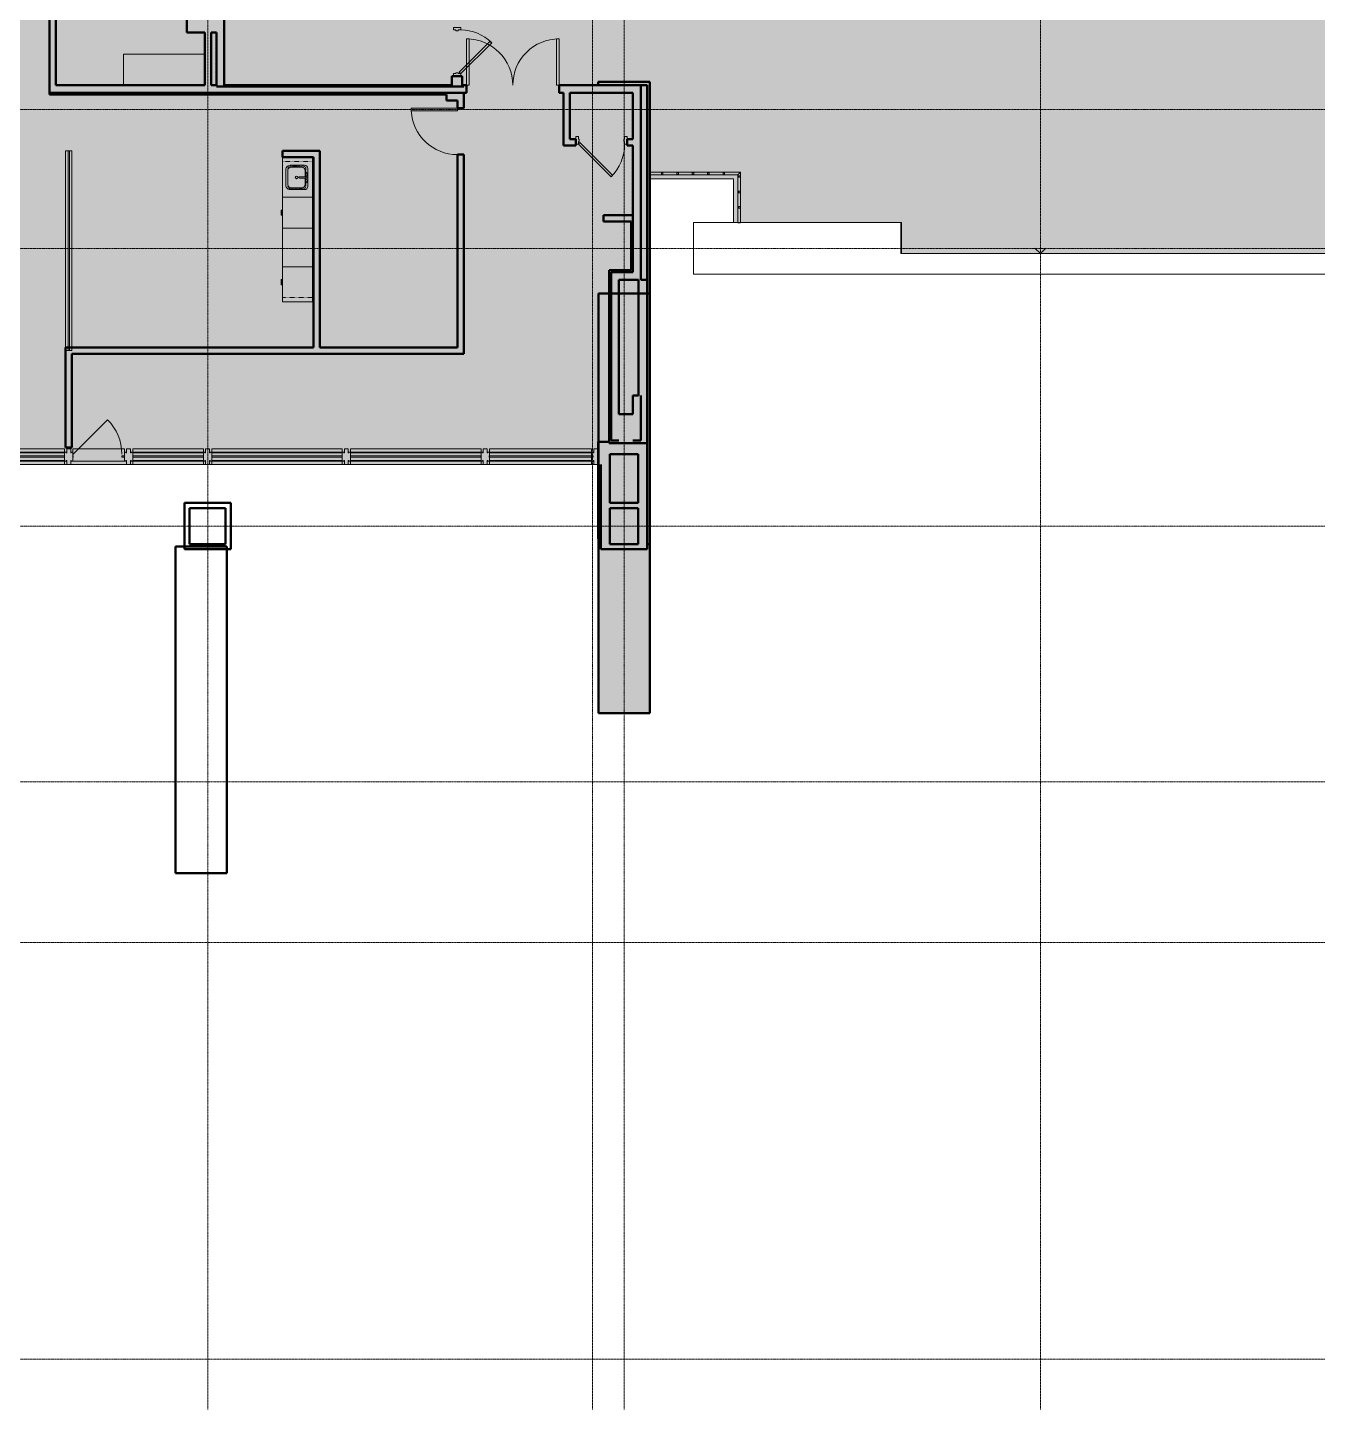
# Model space of a CAD drawing. Header units: inches. Extents: x -223 to 3310, y -687 to 1630.
# Drawn here: x 508 to 1512, y -687 to 388 of the extents above; entities that cross this region are included whole.
import ezdxf

# ---------------------------------------------------------------- set-up
doc = ezdxf.new("R2010")
doc.units = ezdxf.units.IN
doc.header["$MEASUREMENT"] = 0
for name, pattern in [('Dash', [0.25, 0.125, -0.125]), ('Dash dot dot', [0.8125, 0.25, -0.1875, 0, -0.1875, 0, -0.1875]), ('Grid Line 1_2_', [0.875, 0.5, -0.125, 0.125, -0.125])]:
    doc.linetypes.add(name, pattern=pattern)
for name, color, linetype, lineweight in [('A-DOOR', 31, 'Continuous', 13), ('A-DOOR-FRAM', 31, 'Continuous', 20), ('A-FLOR', 192, 'Continuous', 13), ('A-FLOR-HRAL', 11, 'Continuous', 9), ('A-FLOR-PATT', 8, 'Continuous', 13), ('A-GLAZ-CURT', 52, 'Continuous', 9), ('A-GLAZ-CWMG', 51, 'Continuous', 9), ('A-WALL', 113, 'Continuous', 13), ('I-WALL', 2, 'Continuous', 13), ('P-SANR-FIXT', 6, 'Continuous', 9), ('Q-CASE', 31, 'Continuous', 9), ('S-FLOR-SYMB', 171, 'Continuous', 9), ('S-GRID', 1, 'Continuous', 9)]:
    doc.layers.add(name, color=color, linetype=linetype, lineweight=lineweight)

# ---------------------------------------------------------------- blocks, each defined once
blk = doc.blocks.new('Single-Flush - 36_ x 84_-471121-Level 2')
at = {"layer": 'A-DOOR', "lineweight": 20}
for p, q in [((16, 2.5), (16, 38.5)), ((18, 38.5), (16, 38.5)), ((18, 2.5), (18, 38.5)), ((18, 2.5), (16, 2.5))]:
    blk.add_line(p, q, dxfattribs=at)
at = {"layer": 'A-DOOR', "lineweight": 9}
blk.add_arc((18, 2.5), 36.1, 93.1789, 180, dxfattribs=at)
blk = doc.blocks.new('Door-Passage-Single-Flush - 36_ x 80_-2993208-Level 2')
at = {"layer": 'A-DOOR', "lineweight": 20}
for p, q in [((-7.5, 27.1), (-8.7, 25.9)), ((-8.7, 25.9), (16.8, 0.5)), ((18, 1.7), (-7.5, 27.1)), ((16.8, 0.5), (18, 1.7))]:
    blk.add_line(p, q, dxfattribs=at)
at = {"layer": 'A-DOOR', "lineweight": 9}
blk.add_arc((18, 1.7), 36, 135, 180, dxfattribs=at)
at = {"layer": 'A-DOOR-FRAM'}
for p, q in [((-18, 1.7), (-20, 1.7)), ((-20, 1.7), (-20, -4.1)), ((-18, -0.3), (-18, 1.7)), ((18, 1.7), (18, -0.3)), ((20, 1.7), (18, 1.7)), ((20, -4.1), (20, 1.7)), ((-20, -4.1), (-18, -4.1)), ((-17.4, -0.3), (-18, -0.3)), ((-18, -4.1), (-18, -2.1)), ((-18, -2.1), (-17.4, -2.1)), ((-17.4, -2.1), (-17.4, -0.3)), ((18, -0.3), (17.4, -0.3)), ((17.4, -0.3), (17.4, -2.1)), ((17.4, -2.1), (18, -2.1)), ((18, -2.1), (18, -4.1)), ((18, -4.1), (20, -4.1))]:
    blk.add_line(p, q, dxfattribs=at)
blk = doc.blocks.new('System Panel - Glazed-1395019-Level 2')
at = {"layer": 'A-GLAZ-CURT', "lineweight": 13}
for p, q in [((50.7, 0.5), (-50.7, 0.5)), ((-50.7, 0.5), (-50.7, -0.5)), ((50.7, -0.5), (50.7, 0.5)), ((-50.7, -0.5), (50.7, -0.5))]:
    blk.add_line(p, q, dxfattribs=at)
at = {"layer": 'A-GLAZ-CURT'}
for p, q in [((-50.7, 0.5), (-50.7, 0.5)), ((50.7, 0.5), (50.7, 0.5)), ((-50.7, -0.5), (-50.7, -0.5)), ((50.7, -0.5), (50.7, -0.5))]:
    blk.add_line(p, q, dxfattribs=at)
blk = doc.blocks.new('Rectangular Mullion - WCB_Mullion_01-957299-Level 2')
at = {"layer": 'A-GLAZ-CWMG'}
for p, q in [((48, 1184.7), (48, 1184.7)), ((48, 1184.7), (51, 1184.7)), ((51, 1184.7), (48, 1184.7)), ((48, 1184.7), (48, 1083.2)), ((48, 1083.2), (48, 1184.7)), ((51, 1184.7), (50.5, 1184.7)), ((50.5, 1184.7), (50.5, 1184.7)), ((50.5, 1184.7), (57.5, 1184.7)), ((57.5, 1184.7), (50.5, 1184.7)), ((50.5, 1184.7), (50.5, 1184.7)), ((50.5, 1184.7), (51, 1184.7)), ((50.5, 1083.2), (50.5, 1184.7)), ((50.5, 1083.2), (50.5, 1184.7)), ((50.5, 1083.2), (50.5, 1184.7)), ((50.5, 1083.2), (50.5, 1184.7)), ((51, 1184.7), (51, 1184.7)), ((51, 1184.7), (51, 1184.7)), ((51, 1083.2), (51, 1184.7)), ((51, 1083.2), (51, 1184.7)), ((51, 1083.2), (51, 1184.7)), ((51, 1083.2), (51, 1184.7)), ((57.5, 1184.7), (57, 1184.7)), ((57, 1184.7), (57, 1184.7)), ((57, 1184.7), (60, 1184.7)), ((60, 1184.7), (57, 1184.7)), ((57, 1184.7), (57, 1184.7)), ((57, 1184.7), (57.5, 1184.7)), ((57, 1083.2), (57, 1184.7)), ((57, 1083.2), (57, 1184.7)), ((57, 1083.2), (57, 1184.7)), ((57, 1083.2), (57, 1184.7)), ((57.5, 1184.7), (57.5, 1184.7)), ((57.5, 1184.7), (57.5, 1184.7)), ((57.5, 1083.2), (57.5, 1184.7)), ((57.5, 1083.2), (57.5, 1184.7)), ((57.5, 1083.2), (57.5, 1184.7)), ((57.5, 1083.2), (57.5, 1184.7)), ((60, 1184.7), (60, 1184.7)), ((60, 1083.2), (60, 1184.7)), ((60, 1083.2), (60, 1184.7)), ((48, 1083.2), (51, 1083.2)), ((51, 1083.2), (48, 1083.2)), ((48, 1083.2), (48, 1083.2)), ((51, 1083.2), (50.5, 1083.2)), ((50.5, 1083.2), (50.5, 1083.2)), ((50.5, 1083.2), (57.5, 1083.2)), ((57.5, 1083.2), (50.5, 1083.2)), ((50.5, 1083.2), (50.5, 1083.2)), ((50.5, 1083.2), (51, 1083.2)), ((51, 1083.2), (51, 1083.2)), ((51, 1083.2), (51, 1083.2)), ((57.5, 1083.2), (57, 1083.2)), ((57, 1083.2), (57, 1083.2)), ((57, 1083.2), (60, 1083.2)), ((60, 1083.2), (57, 1083.2)), ((57, 1083.2), (57, 1083.2)), ((57, 1083.2), (57.5, 1083.2)), ((57.5, 1083.2), (57.5, 1083.2)), ((57.5, 1083.2), (57.5, 1083.2)), ((60, 1083.2), (60, 1083.2))]:
    blk.add_line(p, q, dxfattribs=at)
blk = doc.blocks.new('System Panel - Glazed-1395021-Level 2')
at = {"layer": 'A-GLAZ-CURT', "lineweight": 13}
for p, q in [((0.1, 0.5), (-0.1, 0.5)), ((-0.1, 0.5), (-0.1, -0.5)), ((0.1, -0.5), (0.1, 0.5)), ((-0.1, -0.5), (0.1, -0.5))]:
    blk.add_line(p, q, dxfattribs=at)
at = {"layer": 'A-GLAZ-CURT'}
for p, q in [((-0.1, 0.5), (-0.1, 0.5)), ((0.1, 0.5), (0.1, 0.5)), ((-0.1, -0.5), (-0.1, -0.5)), ((0.1, -0.5), (0.1, -0.5))]:
    blk.add_line(p, q, dxfattribs=at)
blk = doc.blocks.new('Rectangular Mullion - 2_ x 9_5_ rectangular A-1053479-Level 2')
at = {"layer": 'A-GLAZ-CWMG'}
for p, q in [((543.3, 50.5), (543.3, 60)), ((543.3, 60), (543.3, 60)), ((543.3, 60), (543.3, 50.5)), ((543.5, 60), (543.3, 60)), ((543.5, 60), (543.3, 60)), ((543.3, 50.5), (543.3, 50.5)), ((543.3, 50.5), (543.5, 50.5)), ((543.5, 50.5), (543.3, 50.5))]:
    blk.add_line(p, q, dxfattribs=at)
blk = doc.blocks.new('Rectangular Mullion - WCB_Mullion_01-1008572-Level 2')
at = {"layer": 'A-GLAZ-CWMG', "lineweight": 20}
for p, q in [((-3.2, -3.5), (-3.2, 3.5)), ((-3.2, 3.5), (-2, 3.5)), ((-2, 3.5), (-2, 3)), ((-2, 3), (-1.5, 3)), ((-1.5, 3), (-1.5, 6)), ((-1.5, 6), (1.5, 6)), ((1.5, 6), (1.5, 3)), ((1.5, 3), (2, 3)), ((2, 3), (2, 3.5)), ((2, 3.5), (3.3, 3.5)), ((3.3, 3.5), (3.3, -3.5)), ((-2, -3.5), (-3.2, -3.5)), ((-1.5, -3), (-2, -3)), ((-2, -3), (-2, -3.5)), ((-1.5, -6), (-1.5, -3)), ((1.5, -6), (-1.5, -6)), ((2, -3), (1.5, -3)), ((1.5, -3), (1.5, -6)), ((2, -3.5), (2, -3)), ((3.3, -3.5), (2, -3.5))]:
    blk.add_line(p, q, dxfattribs=at)
at = {"layer": 'A-GLAZ-CWMG'}
for p, q in [((-3.2, 3.5), (-3.2, 3.5)), ((-2, 3.5), (-2, 3.5)), ((-2, 3), (-2, 3)), ((-1.5, 6), (-1.5, 6)), ((-1.5, 3), (-1.5, 3)), ((1.5, 6), (1.5, 6)), ((1.5, 3), (1.5, 3)), ((2, 3.5), (2, 3.5)), ((2, 3), (2, 3)), ((3.3, 3.5), (3.3, 3.5)), ((-3.2, -3.5), (-3.2, -3.5)), ((-2, -3), (-2, -3)), ((-2, -3.5), (-2, -3.5)), ((-1.5, -3), (-1.5, -3)), ((-1.5, -6), (-1.5, -6)), ((1.5, -3), (1.5, -3)), ((1.5, -6), (1.5, -6)), ((2, -3), (2, -3)), ((2, -3.5), (2, -3.5)), ((3.3, -3.5), (3.3, -3.5))]:
    blk.add_line(p, q, dxfattribs=at)
blk = doc.blocks.new('System Panel - Glazed-1395022-Level 2')
at = {"layer": 'A-GLAZ-CURT', "lineweight": 13}
for p, q in [((27.5, 0.5), (-27.5, 0.5)), ((-27.5, 0.5), (-27.5, -0.5)), ((27.5, -0.5), (27.5, 0.5)), ((-27.5, -0.5), (27.5, -0.5))]:
    blk.add_line(p, q, dxfattribs=at)
at = {"layer": 'A-GLAZ-CURT'}
for p, q in [((-27.5, 0.5), (-27.5, 0.5)), ((27.5, 0.5), (27.5, 0.5)), ((-27.5, -0.5), (-27.5, -0.5)), ((27.5, -0.5), (27.5, -0.5))]:
    blk.add_line(p, q, dxfattribs=at)
blk = doc.blocks.new('Rectangular Mullion - WCB_Mullion_01-961241-Level 2')
at = {"layer": 'A-GLAZ-CWMG'}
for p, q in [((589.8, 57), (589.8, 60)), ((589.8, 60), (589.8, 60)), ((589.8, 60), (589.8, 57)), ((644.8, 60), (589.8, 60)), ((644.8, 60), (589.8, 60)), ((589.8, 50.5), (589.8, 57.5)), ((589.8, 57.5), (589.8, 57.5)), ((589.8, 57.5), (589.8, 57)), ((589.8, 57), (589.8, 57.5)), ((589.8, 57.5), (589.8, 57.5)), ((589.8, 57.5), (589.8, 50.5)), ((644.8, 57.5), (589.8, 57.5)), ((644.8, 57.5), (589.8, 57.5)), ((644.8, 57.5), (589.8, 57.5)), ((644.8, 57.5), (589.8, 57.5)), ((589.8, 57), (589.8, 57)), ((589.8, 57), (589.8, 57)), ((644.8, 57), (589.8, 57)), ((644.8, 57), (589.8, 57)), ((644.8, 57), (589.8, 57)), ((644.8, 57), (589.8, 57)), ((644.8, 57), (644.8, 60)), ((644.8, 60), (644.8, 60)), ((644.8, 60), (644.8, 57)), ((644.8, 50.5), (644.8, 57.5)), ((644.8, 57.5), (644.8, 57.5)), ((644.8, 57.5), (644.8, 57)), ((644.8, 57), (644.8, 57.5)), ((644.8, 57.5), (644.8, 57.5)), ((644.8, 57.5), (644.8, 50.5)), ((644.8, 57), (644.8, 57)), ((644.8, 57), (644.8, 57)), ((589.8, 48), (589.8, 51)), ((589.8, 51), (589.8, 51)), ((589.8, 51), (589.8, 50.5)), ((589.8, 50.5), (589.8, 51)), ((589.8, 51), (589.8, 51)), ((589.8, 51), (589.8, 48)), ((644.8, 51), (589.8, 51)), ((644.8, 51), (589.8, 51)), ((644.8, 51), (589.8, 51)), ((644.8, 51), (589.8, 51)), ((589.8, 50.5), (589.8, 50.5)), ((589.8, 50.5), (589.8, 50.5)), ((644.8, 50.5), (589.8, 50.5)), ((644.8, 50.5), (589.8, 50.5)), ((644.8, 50.5), (589.8, 50.5)), ((644.8, 50.5), (589.8, 50.5)), ((589.8, 48), (589.8, 48)), ((589.8, 48), (644.8, 48)), ((644.8, 48), (589.8, 48)), ((644.8, 48), (644.8, 51)), ((644.8, 51), (644.8, 51)), ((644.8, 51), (644.8, 50.5)), ((644.8, 50.5), (644.8, 51)), ((644.8, 51), (644.8, 51)), ((644.8, 51), (644.8, 48)), ((644.8, 50.5), (644.8, 50.5)), ((644.8, 50.5), (644.8, 50.5)), ((644.8, 48), (644.8, 48))]:
    blk.add_line(p, q, dxfattribs=at)
blk = doc.blocks.new('System Panel - Glazed-1395020-Level 2')
at = {"layer": 'A-GLAZ-CURT', "lineweight": 13}
for p, q in [((50.7, 0.5), (-50.7, 0.5)), ((-50.7, 0.5), (-50.7, -0.5)), ((50.7, -0.5), (50.7, 0.5)), ((-50.7, -0.5), (50.7, -0.5))]:
    blk.add_line(p, q, dxfattribs=at)
at = {"layer": 'A-GLAZ-CURT'}
for p, q in [((-50.7, 0.5), (-50.7, 0.5)), ((50.7, 0.5), (50.7, 0.5)), ((-50.7, -0.5), (-50.7, -0.5)), ((50.7, -0.5), (50.7, -0.5))]:
    blk.add_line(p, q, dxfattribs=at)
blk = doc.blocks.new('System Panel - Glazed-1395023-Level 2')
at = {"layer": 'A-GLAZ-CURT', "lineweight": 13}
for p, q in [((40.4, 0.5), (-40.4, 0.5)), ((-40.4, 0.5), (-40.4, -0.5)), ((40.4, -0.5), (40.4, 0.5)), ((-40.4, -0.5), (40.4, -0.5))]:
    blk.add_line(p, q, dxfattribs=at)
at = {"layer": 'A-GLAZ-CURT'}
for p, q in [((-40.4, 0.5), (-40.4, 0.5)), ((40.4, 0.5), (40.4, 0.5)), ((-40.4, -0.5), (-40.4, -0.5)), ((40.4, -0.5), (40.4, -0.5))]:
    blk.add_line(p, q, dxfattribs=at)
blk = doc.blocks.new('Rectangular Mullion - WCB_Mullion_01-964678-Level 2')
at = {"layer": 'A-GLAZ-CWMG'}
for p, q in [((867.3, 57), (867.3, 60)), ((867.3, 60), (867.3, 60)), ((867.3, 60), (867.3, 57)), ((946.8, 60), (867.3, 60)), ((946.8, 60), (867.3, 60)), ((867.3, 50.5), (867.3, 57.5)), ((867.3, 57.5), (867.3, 57.5)), ((867.3, 57.5), (867.3, 57)), ((867.3, 57), (867.3, 57.5)), ((867.3, 57.5), (867.3, 57.5)), ((867.3, 57.5), (867.3, 50.5)), ((946.8, 57.5), (867.3, 57.5)), ((946.8, 57.5), (867.3, 57.5)), ((946.8, 57.5), (867.3, 57.5)), ((946.8, 57.5), (867.3, 57.5)), ((867.3, 57), (867.3, 57)), ((867.3, 57), (867.3, 57)), ((946.8, 57), (867.3, 57)), ((946.8, 57), (867.3, 57)), ((946.8, 57), (867.3, 57)), ((946.8, 57), (867.3, 57)), ((946.8, 57), (946.8, 60)), ((946.8, 60), (946.8, 60)), ((946.8, 60), (946.8, 57)), ((946.8, 50.5), (946.8, 57.5)), ((946.8, 57.5), (946.8, 57.5)), ((946.8, 57.5), (946.8, 57)), ((946.8, 57), (946.8, 57.5)), ((946.8, 57.5), (946.8, 57.5)), ((946.8, 57.5), (946.8, 50.5)), ((946.8, 57), (946.8, 57)), ((946.8, 57), (946.8, 57)), ((867.3, 48), (867.3, 51)), ((867.3, 51), (867.3, 51)), ((867.3, 51), (867.3, 50.5)), ((867.3, 50.5), (867.3, 51)), ((867.3, 51), (867.3, 51)), ((867.3, 51), (867.3, 48)), ((946.8, 51), (867.3, 51)), ((946.8, 51), (867.3, 51)), ((946.8, 51), (867.3, 51)), ((946.8, 51), (867.3, 51)), ((867.3, 50.5), (867.3, 50.5)), ((867.3, 50.5), (867.3, 50.5)), ((946.8, 50.5), (867.3, 50.5)), ((946.8, 50.5), (867.3, 50.5)), ((946.8, 50.5), (867.3, 50.5)), ((946.8, 50.5), (867.3, 50.5)), ((867.3, 48), (867.3, 48)), ((867.3, 48), (946.8, 48)), ((946.8, 48), (867.3, 48)), ((946.8, 48), (946.8, 51)), ((946.8, 51), (946.8, 51)), ((946.8, 51), (946.8, 50.5)), ((946.8, 50.5), (946.8, 51)), ((946.8, 51), (946.8, 51)), ((946.8, 51), (946.8, 48)), ((946.8, 50.5), (946.8, 50.5)), ((946.8, 50.5), (946.8, 50.5)), ((946.8, 48), (946.8, 48))]:
    blk.add_line(p, q, dxfattribs=at)
blk = doc.blocks.new('Rectangular Mullion - WCB_Mullion_03-1009895-Level 2')
at = {"layer": 'A-GLAZ-CWMG', "lineweight": 20}
for p, q in [((-4.7, 0.5), (-4.7, 3.5)), ((-4.7, 3.5), (-3.5, 3.5)), ((-3.5, 0.5), (-4.7, 0.5)), ((-3.5, 3.5), (-3.5, 3)), ((-3.5, 3), (-3, 3)), ((-3.5, -0.5), (-3.5, 0.5)), ((-3, 6), (0, 6)), ((-3, 3), (-3, 6)), ((0, 6), (0, -6)), ((-4.7, -3.5), (-4.7, -0.5)), ((-4.7, -0.5), (-3.5, -0.5)), ((-3.5, -3.5), (-4.7, -3.5)), ((-3, -3), (-3.5, -3)), ((-3.5, -3), (-3.5, -3.5)), ((-3, -6), (-3, -3)), ((0, -6), (-3, -6))]:
    blk.add_line(p, q, dxfattribs=at)
at = {"layer": 'A-GLAZ-CWMG'}
for p, q in [((-4.7, 3.5), (-4.7, 3.5)), ((-4.7, 0.5), (-4.7, 0.5)), ((-3.5, 3.5), (-3.5, 3.5)), ((-3.5, 3), (-3.5, 3)), ((-3.5, 0.5), (-3.5, 0.5)), ((-3, 6), (-3, 6)), ((-3, 3), (-3, 3)), ((0, 6), (0, 6)), ((-4.7, -0.5), (-4.7, -0.5)), ((-4.7, -3.5), (-4.7, -3.5)), ((-3.5, -0.5), (-3.5, -0.5)), ((-3.5, -3), (-3.5, -3)), ((-3.5, -3.5), (-3.5, -3.5)), ((-3, -3), (-3, -3)), ((-3, -6), (-3, -6)), ((0, -6), (0, -6))]:
    blk.add_line(p, q, dxfattribs=at)
blk = doc.blocks.new('Door-Curtain-Wall-Single-Glass - Door-Curtain-Wall-Single-Glass-1053484-Level 2')
at = {"layer": 'A-DOOR', "lineweight": 9}
blk.add_line((18.9, -2), (-7.8, -28.7), dxfattribs=at)
blk.add_arc((18.9, -2), 37.8, 180, 225, dxfattribs=at)
blk = doc.blocks.new('System Panel - Glazed-1395024-Level 2')
at = {"layer": 'A-GLAZ-CURT', "lineweight": 13}
for p, q in [((1, 0.5), (-1, 0.5)), ((-1, 0.5), (-1, -0.5)), ((1, -0.5), (1, 0.5)), ((-1, -0.5), (1, -0.5))]:
    blk.add_line(p, q, dxfattribs=at)
at = {"layer": 'A-GLAZ-CURT'}
for p, q in [((-1, 0.5), (-1, 0.5)), ((1, 0.5), (1, 0.5)), ((-1, -0.5), (-1, -0.5)), ((1, -0.5), (1, -0.5))]:
    blk.add_line(p, q, dxfattribs=at)
blk = doc.blocks.new('Rectangular Mullion - 2_ x 9_5_ rectangular A-1010023-Level 2')
at = {"layer": 'A-GLAZ-CWMG'}
for p, q in [((583.3, 60), (581.2, 60)), ((583.3, 60), (581.2, 60)), ((583.3, 50.5), (583.3, 60)), ((583.3, 60), (583.3, 60)), ((583.3, 60), (583.3, 50.5)), ((581.2, 50.5), (583.3, 50.5)), ((583.3, 50.5), (581.2, 50.5)), ((583.3, 50.5), (583.3, 50.5))]:
    blk.add_line(p, q, dxfattribs=at)
blk = doc.blocks.new('Rectangular Mullion - 2_ x 9_5_ rectangular A-1053482-Level 2')
at = {"layer": 'A-GLAZ-CWMG'}
for p, q in [((581.2, 60), (543.5, 60)), ((581.2, 60), (543.5, 60)), ((543.5, 50.5), (581.2, 50.5)), ((581.2, 50.5), (543.5, 50.5))]:
    blk.add_line(p, q, dxfattribs=at)
blk = doc.blocks.new('Door-Passage-Single-Flush - 34_ x 84_-2993251-Level 2')
at = {"layer": 'A-DOOR', "lineweight": 20}
for p, q in [((-7, 27.3), (-8.3, 26.1)), ((-8.3, 26.1), (15.8, 2)), ((17, 3.2), (-7, 27.3)), ((15.8, 2), (17, 3.2))]:
    blk.add_line(p, q, dxfattribs=at)
at = {"layer": 'A-DOOR', "lineweight": 9}
blk.add_arc((17, 3.2), 34, 135, 180, dxfattribs=at)
at = {"layer": 'A-DOOR-FRAM'}
for p, q in [((-17, 3.2), (-19, 3.2)), ((-19, 3.2), (-19, -2.5)), ((-17, 1.3), (-17, 3.2)), ((-16.4, 1.3), (-17, 1.3)), ((-16.4, -0.6), (-16.4, 1.3)), ((17, 1.3), (16.4, 1.3)), ((16.4, 1.3), (16.4, -0.6)), ((17, 3.2), (17, 1.3)), ((19, 3.2), (17, 3.2)), ((19, -2.5), (19, 3.2)), ((-19, -2.5), (-17, -2.5)), ((-17, -2.5), (-17, -0.6)), ((-17, -0.6), (-16.4, -0.6)), ((16.4, -0.6), (17, -0.6)), ((17, -0.6), (17, -2.5)), ((17, -2.5), (19, -2.5))]:
    blk.add_line(p, q, dxfattribs=at)
blk = doc.blocks.new('Door-Double-Flush_Panel - 72_ x 84_-1053384-Level 2')
at = {"layer": 'A-DOOR', "lineweight": 20}
for p, q in [((-34, -3), (-36, -3)), ((-36, -3), (-36, -39)), ((-34, -39), (-34, -3)), ((34, -3), (36, -3)), ((34, -39), (34, -3)), ((36, -3), (36, -39)), ((-36, -39), (-34, -39)), ((36, -39), (34, -39))]:
    blk.add_line(p, q, dxfattribs=at)
at = {"layer": 'A-DOOR', "lineweight": 9}
for centre, start, end in [((-36, -3), 270, 0), ((36, -3), 180, 270)]:
    blk.add_arc(centre, 36, start, end, dxfattribs=at)
blk = doc.blocks.new('System Panel - Glazed-3034939-Level 2')
at = {"layer": 'A-GLAZ-CURT', "lineweight": 13}
for p, q in [((77.7, 0.5), (-77.7, 0.5)), ((-77.7, 0.5), (-77.7, -0.5)), ((77.7, -0.5), (77.7, 0.5)), ((-77.7, -0.5), (77.7, -0.5))]:
    blk.add_line(p, q, dxfattribs=at)
at = {"layer": 'A-GLAZ-CURT'}
for p, q in [((-77.7, 0.5), (-77.7, 0.5)), ((77.7, 0.5), (77.7, 0.5)), ((-77.7, -0.5), (-77.7, -0.5)), ((77.7, -0.5), (77.7, -0.5))]:
    blk.add_line(p, q, dxfattribs=at)
blk = doc.blocks.new('Rectangular Mullion - 2_ x 5_ rectangular-3034941-Level 2')
at = {"layer": 'A-GLAZ-CWMG'}
for p, q in [((542.5, 291.9), (537.5, 291.9)), ((537.5, 291.9), (537.5, 291.9)), ((537.5, 291.9), (542.5, 291.9)), ((537.5, 291.9), (537.5, 136.5)), ((537.5, 291.9), (537.5, 136.5)), ((542.5, 291.9), (542.5, 291.9)), ((542.5, 136.5), (542.5, 291.9)), ((542.5, 291.9), (542.5, 136.5)), ((542.5, 136.5), (537.5, 136.5)), ((537.5, 136.5), (537.5, 136.5)), ((537.5, 136.5), (542.5, 136.5)), ((542.5, 136.5), (542.5, 136.5))]:
    blk.add_line(p, q, dxfattribs=at)
blk = doc.blocks.new('Counter Top w Sink Hole - 24_ Depth-2995919-Level 2')
at = {"layer": 'Q-CASE'}
for p, q in [((65.3, 0), (-47.3, 0)), ((-47.3, 0), (-47.3, -24)), ((65.3, -24), (65.3, 0)), ((-47.3, -0.7), (65.3, -0.7)), ((-47.3, -24), (65.3, -24))]:
    blk.add_line(p, q, dxfattribs=at)
at = {"layer": 'Q-CASE', "linetype": 'Dash dot dot'}
for p, q in [((-40.4, -17.9), (-40.4, -7.9)), ((-38.4, -5.9), (-24.8, -5.9)), ((-22.8, -7.9), (-22.8, -17.9)), ((-24.8, -19.9), (-38.4, -19.9))]:
    blk.add_line(p, q, dxfattribs=at)
for centre, start, end in [((-38.4, -7.9), 90, 180), ((-24.8, -7.9), 0, 90), ((-38.4, -17.9), 180, 270), ((-24.8, -17.9), 270, 0)]:
    blk.add_arc(centre, 2, start, end, dxfattribs=at)
blk = doc.blocks.new('Counter Top-Island - 24_ Depth-1170215-Level 2')
at = {"layer": 'Q-CASE'}
for p, q in [((16.2, 1), (-47.3, 1)), ((-47.3, 1), (-47.3, -23)), ((16.2, -23), (16.2, 1)), ((-47.3, -23), (16.2, -23))]:
    blk.add_line(p, q, dxfattribs=at)
blk = doc.blocks.new('Railing - 1 1_4_-757534-Level 2')
at = {"layer": 'A-FLOR-HRAL'}
for p, q in [((0.625, 0.625), (-0.625, 0.625)), ((-0.625, 0.625), (-0.625, -0.625)), ((-0.625, -0.625), (-0.625, 0.625)), ((-0.625, 0.625), (0.625, 0.625)), ((-0.625, 0.625), (-0.625, 0.625)), ((0.625, -0.625), (0.625, 0.625)), ((0.625, 0.625), (0.625, -0.625)), ((0.625, 0.625), (0.625, 0.625)), ((-0.625, -0.625), (0.625, -0.625)), ((0.625, -0.625), (-0.625, -0.625)), ((-0.625, -0.625), (-0.625, -0.625)), ((0.625, -0.625), (0.625, -0.625))]:
    blk.add_line(p, q, dxfattribs=at)
blk = doc.blocks.new('Railing - Railing-2993276-Level 2')
at = {"layer": 'A-FLOR-HRAL'}
for p, q in [((992, 275.2), (992, 275.2)), ((992, 275.2), (992, 273.2)), ((992, 273.2), (992, 275.2)), ((1062.7, 275.2), (992, 275.2)), ((992, 275.2), (1062.7, 275.2)), ((992, 273.2), (992, 273.2)), ((992, 273.2), (1060.7, 273.2)), ((992, 273.2), (1060.7, 273.2)), ((1062.7, 275.2), (1060.7, 273.2)), ((1060.7, 273.2), (1062.7, 275.2)), ((1060.7, 273.2), (1060.7, 235.9)), ((1060.7, 273.2), (1060.7, 273.2)), ((1060.7, 273.2), (1060.7, 235.9)), ((1062.7, 235.9), (1062.7, 275.2)), ((1062.7, 275.2), (1062.7, 235.9)), ((1062.7, 275.2), (1062.7, 275.2)), ((1062.7, 235.9), (1060.7, 235.9)), ((1060.7, 235.9), (1060.7, 235.9)), ((1060.7, 235.9), (1062.7, 235.9)), ((1062.7, 235.9), (1062.7, 235.9))]:
    blk.add_line(p, q, dxfattribs=at)
for p, rotation in [((1001.7, 274.2), 269.9999999999998), ((1013.7, 274.2), 269.9999999999998), ((1025.7, 274.2), 269.9999999999998), ((1037.7, 274.2), 269.9999999999998), ((1049.7, 274.2), 269.9999999999998), ((1061.7, 271.9), 180), ((1061.7, 259.9), 180), ((1061.7, 247.9), 180)]:
    blk.add_blockref('Railing - 1 1_4_-757534-Level 2', p, dxfattribs=dict(rotation=rotation))
blk = doc.blocks.new('Sink Vanity-Square1 - 17__X19__-2304529-Level 2')
at = {"layer": 'P-SANR-FIXT'}
for p, q in [((-8.9, -4.1), (-8.9, 6.4)), ((-7.4, -2.2), (-7.4, 6.4)), ((-5.6, 10.4), (6.8, 10.4)), ((-4.9, 8.9), (6.1, 8.9)), ((8.6, 6.4), (8.6, -2.2)), ((10.1, 6.4), (10.1, -4.1)), ((7.6, -6.6), (-6.4, -6.6)), ((0.1, -4.7), (-4.9, -4.7)), ((-2.9, -5.1), (0.1, -5.1)), ((3.6, -6.6), (-2.9, -6.6)), ((0.1, -5.8), (0.1, -0.2)), ((1.1, -5.8), (1.1, -0.2)), ((6.1, -4.7), (1.1, -4.7)), ((1.1, -5.1), (3.6, -5.1))]:
    blk.add_line(p, q, dxfattribs=at)
for centre, radius, start, end in [((-5.4, 6.9), 3.51, 92.4502, 188.1497), ((-4.9, 6.4), 2.5, 90, 180), ((0.6, 2), 1, 360, 180), ((0.6, 2), 1, 180, 0), ((0.6, -0.2), 0.5, 360, 180), ((6.1, 6.4), 2.5, 360, 90), ((6.6, 6.9), 3.51, 351.8503, 87.5498), ((-6.4, -4.1), 2.5, 180, 270), ((-4.9, -2.2), 2.5, 180, 270), ((-2.9, -5.8), 0.75, 90, 270), ((-1.9, -5.8), 0.75, 360, 180), ((-1.9, -5.8), 0.75, 180, 0), ((0.6, -5.8), 0.5, 180, 0), ((2.6, -5.8), 0.75, 0, 180), ((2.6, -5.8), 0.75, 180, 0), ((3.6, -5.8), 0.75, 270, 90), ((6.1, -2.2), 2.5, 270, 360), ((7.6, -4.1), 2.5, 270, 0)]:
    blk.add_arc(centre, radius, start, end, dxfattribs=at)
blk = doc.blocks.new('Base Cabinet-3 Drawers - 24__D24-1729492-Level 2')
at = {"layer": 'Q-CASE', "linetype": 'Dash'}
for p, q in [((12.7, 0), (-11.3, 0)), ((-11.3, 0), (-11.3, -24)), ((12.7, -24), (12.7, 0)), ((-11.3, -24), (12.7, -24))]:
    blk.add_line(p, q, dxfattribs=at)
at = {"layer": 'Q-CASE'}
for p, q in [((2.7, -24.5), (-1.3, -24.5)), ((-1.3, -24.5), (-1.3, -24.5)), ((-1.3, -24.5), (2.7, -24.5)), ((2.7, -24.5), (-1.3, -24.5)), ((-1.3, -24.5), (-1.3, -24.5)), ((-1.3, -24.5), (2.7, -24.5)), ((2.7, -24.5), (-1.3, -24.5)), ((-1.3, -24.5), (-1.3, -24.5)), ((-1.3, -24.5), (2.7, -24.5)), ((-1.3, -24.5), (-1.3, -25)), ((-1.3, -24.5), (-1.3, -25)), ((-1.3, -24.5), (-1.3, -25)), ((-1.3, -24.5), (-1.3, -25)), ((-1.3, -24.5), (-1.3, -25)), ((-1.3, -24.5), (-1.3, -25)), ((2.7, -25), (-1.3, -25)), ((-1.3, -25), (-1.3, -25)), ((-1.3, -25), (2.7, -25)), ((2.7, -25), (-1.3, -25)), ((-1.3, -25), (-1.3, -25)), ((-1.3, -25), (2.7, -25)), ((2.7, -25), (-1.3, -25)), ((-1.3, -25), (-1.3, -25)), ((-1.3, -25), (2.7, -25)), ((2.7, -24.5), (2.7, -24.5)), ((2.7, -24.5), (2.7, -24.5)), ((2.7, -24.5), (2.7, -24.5)), ((2.7, -25), (2.7, -24.5)), ((2.7, -24.5), (2.7, -25)), ((2.7, -25), (2.7, -24.5)), ((2.7, -24.5), (2.7, -25)), ((2.7, -25), (2.7, -24.5)), ((2.7, -24.5), (2.7, -25)), ((2.7, -25), (2.7, -25)), ((2.7, -25), (2.7, -25)), ((2.7, -25), (2.7, -25))]:
    blk.add_line(p, q, dxfattribs=at)
blk = doc.blocks.new('Base Cabinet-Double Door _ 2 Drawer - 30__D24-1806214-Level 2')
at = {"layer": 'Q-CASE', "linetype": 'Dash'}
for p, q in [((15.7, 0), (-14.3, 0)), ((-14.3, 0), (-14.3, -24)), ((15.7, -24), (15.7, 0)), ((-14.3, -24), (15.7, -24))]:
    blk.add_line(p, q, dxfattribs=at)
blk = doc.blocks.new('Base Cabinet-Double Door _ 2 Drawer - 28__D24-2986110-Level 2')
at = {"layer": 'Q-CASE', "linetype": 'Dash'}
for p, q in [((14.7, 0), (-13.3, 0)), ((-13.3, 0), (-13.3, -24)), ((14.7, -24), (14.7, 0)), ((-13.3, -24), (14.7, -24))]:
    blk.add_line(p, q, dxfattribs=at)
blk = doc.blocks.new('Base Cabinet-Filler - Base Cabinet-Filler D24_-2995279-Level 2')
at = {"layer": 'Q-CASE', "linetype": 'Dash'}
for p, q in [((-0.9, 24), (2.4, 24)), ((-0.9, 0), (-0.9, 24)), ((2.4, 24), (2.4, 0)), ((2.4, 0), (-0.9, 0))]:
    blk.add_line(p, q, dxfattribs=at)
blk = doc.blocks.new('Span Direction - One Way Slab-3177966-Level 2')
at = {"layer": 'S-FLOR-SYMB'}
for q in [(-0.044, -4.757), (0.044, -4.757)]:
    blk.add_line((0, -4.801), q, dxfattribs=at)

msp = doc.modelspace()

# ---------------------------------------------------------------- hatches: boundary and pattern name
at = {"layer": 'A-FLOR-PATT', "lineweight": 9}
h = msp.add_hatch(dxfattribs=at)
h.set_pattern_fill('FP_1', color=256, style=0, pattern_type=2)
h.set_pattern_definition([(0, (0, 0), (30.72, 7.68), [1.267, -21.773, 1.267, -21.773, -122.88]), (0, (0, 0), (30.72, 7.68), [-46.08, 1.267, -44.813, 1.267, -21.773, -53.76]), (0, (0, 0), (30.72, 7.68), [-115.2, 1.267, -14.093, 1.267, -37.133]), (120, (11.52, 3.84), (-22.011075, 22.7643), [1.267, -21.773, 1.267, -21.773, -122.88]), (120, (11.52, 3.84), (-22.011075, 22.7643), [-46.08, 1.267, -44.813, 1.267, -21.773, -53.76]), (120, (11.52, 3.84), (-22.011075, 22.7643), [-115.2, 1.267, -14.093, 1.267, -37.133]), (240, (15.36, 19.2), (-8.708925, -30.4443), [1.267, -21.773, 1.267, -21.773, -122.88]), (240, (15.36, 19.2), (-8.708925, -30.4443), [-46.08, 1.267, -44.813, 1.267, -21.773, -53.76]), (240, (15.36, 19.2), (-8.708925, -30.4443), [-115.2, 1.267, -14.093, 1.267, -37.133])])
h.paths.add_polyline_path([(992.1, 270), (992.1, -145.5), (952.1, -145.5), (952.1, 48), (48, 48), (48, 1248), (1028.3, 1248), (1028.3, 1507.1), (1563.8, 1507.1), (1563.8, 1248), (2544, 1248), (2544, 426), (2544, 425.5), (2367.9, 425.5), (2367.9, 325.2), (2367.9, 196), (2231.4, 196), (2231.4, -161.2), (1981, -161.2), (1981, 236), (1836, 236), (1836, 212), (1187.5, 212), (1187.5, 236), (1057.1, 236), (1057.1, 270)], flags=0)
h.paths.add_polyline_path([(941, 613), (846, 613), (846, 500), (941, 500)], flags=0)
h.paths.add_polyline_path([(1632.1, 1224), (1632.1, 1046), (1692.1, 1046), (1692.1, 1224)], flags=0)
h.paths.add_polyline_path([(786.1, 748), (713, 748), (713, 838.9), (665, 838.9), (665, 426.5), (834.1, 426.5), (834.1, 838.9), (786.1, 838.9)], flags=0)

# ---------------------------------------------------------------- linework, layer by layer
at = {"layer": 'A-FLOR'}
for p, q in [((992.1, 270), (992.1, 180.9)), ((1057.1, 270), (992.1, 270)), ((1057.1, 236), (1057.1, 270)), ((1187.5, 212), (1187.5, 236)), ((1188, 212), (1187.5, 212)), ((952.1, 48), (48, 48))]:
    msp.add_line(p, q, dxfattribs=at)
at = {"layer": 'A-WALL', "lineweight": 50}
for p, q in [((661, 343), (661, 403)), ((655, 383.9), (655, 343)), ((655, 341.9), (661, 341.9)), ((847.5, 337), (833.8, 337)), ((833.8, 337), (833.8, 336.9)), ((833.8, 335.7), (833.8, 331)), ((849.5, 343), (847.5, 343)), ((847.5, 331), (847.5, 337)), ((847.5, 337), (849.5, 337)), ((849.5, 337), (849.5, 343)), ((985, 343), (921.5, 343)), ((921.5, 343), (921.5, 337)), ((921.5, 337), (925, 337)), ((929.9, 337), (979, 337)), ((979, 337), (979, 301)), ((985, 191.5), (985, 343)), ((833.8, 331), (842.5, 331)), ((979, 296.1), (979, 241.9)), ((962, 197.5), (962, 197.5)), ((962, 197.5), (962, 66.5)), ((968, 191.5), (983.4, 191.5)), ((968, 87), (968, 191.5)), ((983.4, 101.5), (979, 101.5)), ((979, 101.5), (979, 87)), ((952, 65.5), (952, 48)), ((960.9, 65.5), (952, 65.5)), ((960.9, 64.5), (960.9, 65.5)), ((962, 66.5), (962, 66.5)), ((960.9, 48), (960.9, 56))]:
    msp.add_line(p, q, dxfattribs=at)
at = {"layer": 'A-WALL'}
for p, q in [((1188, 212), (1836, 212)), ((1188, 196), (1836, 196))]:
    msp.add_line(p, q, dxfattribs=at)
at = {"layer": 'I-WALL', "lineweight": 50}
for p, q in [((632, 437), (632, 383.9)), ((525.1, 395.5), (525.1, 337)), ((530, 343), (530, 395.5)), ((632, 383.9), (646, 383.9)), ((646, 383.9), (646, 343)), ((650.9, 383.9), (655, 383.9)), ((650.9, 343), (650.9, 383.9)), ((846, 349.9), (838, 349.9)), ((838, 349.9), (838, 343)), ((846, 343), (846, 349.9)), ((992, 345.5), (952, 345.5)), ((952, 345.5), (952, 343)), ((992, -14), (992, 345.5)), ((525.1, 337), (847.5, 337)), ((833.8, 336.9), (525.1, 336.9)), ((525.1, 336.9), (525.1, 335.7)), ((525.1, 335.7), (833.8, 335.7)), ((646, 343), (530, 343)), ((655, 343), (650.9, 343)), ((838, 343), (661, 343)), ((661, 341.9), (847.5, 341.9)), ((847.5, 343), (846, 343)), ((925, 337), (925, 296.1)), ((929.9, 301), (929.9, 337)), ((952, 343), (990, 343)), ((990, 343), (990, -14)), ((842.5, 331), (842.5, 325)), ((842.5, 325), (847.5, 325)), ((847.5, 325), (847.5, 331)), ((934.5, 301), (929.9, 301)), ((934.5, 296.1), (934.5, 301)), ((979, 301), (974.5, 301)), ((974.5, 301), (974.5, 296.1)), ((735.4, 291.9), (706.4, 291.9)), ((706.4, 291.9), (706.4, 286.9)), ((735.4, 139), (735.4, 291.9)), ((925, 296.1), (934.5, 296.1)), ((974.5, 296.1), (979, 296.1)), ((706.4, 286.9), (730.4, 286.9)), ((730.4, 286.9), (730.4, 139)), ((847.5, 289), (842.5, 289)), ((842.5, 289), (842.5, 139)), ((847.5, 134), (847.5, 289)), ((979, 241.9), (956, 241.9)), ((956, 241.9), (956, 237)), ((956, 237), (977.5, 237)), ((977.5, 237), (977.5, 199)), ((979, 197.5), (979, 241.9)), ((977.5, 199), (960.5, 199)), ((960.5, 199), (960.5, 64.5)), ((962, 197.5), (979, 197.5)), ((962, 66.5), (962, 197.5)), ((983.4, 191.5), (983.4, 101.5)), ((990, 191.5), (985, 191.5)), ((990, 101.5), (990, 191.5)), ((952.1, 180.9), (952.1, -145.5)), ((992.1, 180.9), (952.1, 180.9)), ((992.1, -145.5), (992.1, 180.9)), ((730.4, 139), (537.5, 139)), ((537.5, 139), (537.5, 61)), ((542.5, 134), (847.5, 134)), ((542.5, 61), (542.5, 134)), ((842.5, 139), (735.4, 139)), ((985, 101.5), (985, 66.5)), ((990, 64.5), (990, 101.5)), ((979, 87), (968, 87)), ((960.5, 64.5), (990, 64.5)), ((990, 64.5), (960.9, 64.5)), ((968, 66.5), (962, 66.5)), ((985, 66.5), (979, 66.5)), ((990, -18), (990, 64.5)), ((537.5, 61), (542.5, 61)), ((960.9, 56), (983.1, 56)), ((983.1, 56), (983.1, 18)), ((952, 48), (952, -10)), ((954, 48), (954, -18)), ((954, -10), (954, 48)), ((960.9, 18), (960.9, 48)), ((666, 18), (630, 18)), ((630, 18), (630, -18)), ((634, 14), (662, 14)), ((634, -14), (634, 14)), ((662, 14), (662, -14)), ((666, -18), (666, 18)), ((983.1, 18), (960.9, 18)), ((960.9, 14), (983.1, 14)), ((960.9, -14), (960.9, 14)), ((983.1, 14), (983.1, -14)), ((952, -10), (954, -10)), ((663, -16), (623, -16)), ((623, -16), (623, -270)), ((630, -18), (666, -18)), ((662, -14), (634, -14)), ((663, -270), (663, -16)), ((954, -18), (990, -18)), ((983.1, -14), (960.9, -14)), ((990, -14), (992, -14)), ((952.1, -145.5), (992.1, -145.5)), ((623, -270), (663, -270))]:
    msp.add_line(p, q, dxfattribs=at)
at = {"layer": 'I-WALL'}
for p, q in [((1026, 236), (1188, 236)), ((1026, 196), (1026, 236)), ((1188, 236), (1188, 212)), ((1026, 196), (1188, 196))]:
    msp.add_line(p, q, dxfattribs=at)
at = {"layer": 'S-GRID', "linetype": 'Grid Line 1_2_'}
for p, q in [((648.1, -687.1), (648.1, 1581.7)), ((947.6, -687.1), (947.6, 1581.7)), ((972.1, -687.1), (972.1, 1581.7)), ((1296.1, -687.1), (1296.1, 1581.7)), ((-200, 324), (3261.6, 324)), ((-200, 216), (3261.6, 216)), ((-200, 0), (3261.6, 0)), ((-200, -199), (3261.6, -199)), ((-200, -324), (3261.6, -324)), ((-200, -648), (3261.6, -648))]:
    msp.add_line(p, q, dxfattribs=at)

# ---------------------------------------------------------------- block references
at = {"layer": 'A-DOOR'}
for name, p, rotation in [('Door-Passage-Single-Flush - 34_ x 84_-2993251-Level 2', (841.8, 368.9), 269.9999999999999), ('Door-Double-Flush_Panel - 72_ x 84_-1053384-Level 2', (885.5, 340), 180), ('Single-Flush - 36_ x 84_-471121-Level 2', (845, 307), 89.9999999999999), ('Door-Passage-Single-Flush - 36_ x 80_-2993208-Level 2', (954.5, 298.8), 180), ('Door-Curtain-Wall-Single-Glass - Door-Curtain-Wall-Single-Glass-1053484-Level 2', (562.4, 54), 180)]:
    msp.add_blockref(name, p, dxfattribs=dict(at, rotation=rotation))
at = {"layer": 'A-FLOR-HRAL'}
msp.add_blockref('Railing - Railing-2993276-Level 2', (0, 0), dxfattribs=at)
at = {"layer": 'A-GLAZ-CURT', "rotation": 89.99999999999991}
msp.add_blockref('System Panel - Glazed-3034939-Level 2', (540, 214.2), dxfattribs=at)
at = {"layer": 'A-GLAZ-CURT'}
for name, p in [('System Panel - Glazed-1395019-Level 2', (486, 54)), ('System Panel - Glazed-1395021-Level 2', (543.4, 54)), ('System Panel - Glazed-1395024-Level 2', (582.2, 54)), ('System Panel - Glazed-1395022-Level 2', (617.3, 54)), ('System Panel - Glazed-1395020-Level 2', (702, 54)), ('System Panel - Glazed-1395019-Level 2', (810, 54)), ('System Panel - Glazed-1395023-Level 2', (907.6, 54))]:
    msp.add_blockref(name, p, dxfattribs=at)
at = {"layer": 'A-GLAZ-CWMG'}
for name in ['Rectangular Mullion - 2_ x 5_ rectangular-3034941-Level 2', 'Rectangular Mullion - 2_ x 9_5_ rectangular A-1053479-Level 2', 'Rectangular Mullion - 2_ x 9_5_ rectangular A-1053482-Level 2', 'Rectangular Mullion - 2_ x 9_5_ rectangular A-1010023-Level 2', 'Rectangular Mullion - WCB_Mullion_01-961241-Level 2', 'Rectangular Mullion - WCB_Mullion_01-964678-Level 2']:
    msp.add_blockref(name, (0, 0), dxfattribs=at)
for p, rotation in [((1620, 0), 89.99999999999993), ((1836, 0), 89.99999999999993), ((1944, 0), 89.99999999999991)]:
    msp.add_blockref('Rectangular Mullion - WCB_Mullion_01-957299-Level 2', p, dxfattribs=dict(at, rotation=rotation))
at = {"layer": 'A-GLAZ-CWMG', "extrusion": (0, 0, -1), "rotation": 180}
for name, p in [('Rectangular Mullion - WCB_Mullion_01-1008572-Level 2', (-540, 54)), ('Rectangular Mullion - WCB_Mullion_01-1008572-Level 2', (-586.5, 54)), ('Rectangular Mullion - WCB_Mullion_01-1008572-Level 2', (-648, 54)), ('Rectangular Mullion - WCB_Mullion_01-1008572-Level 2', (-756, 54)), ('Rectangular Mullion - WCB_Mullion_01-1008572-Level 2', (-864, 54)), ('Rectangular Mullion - WCB_Mullion_03-1009895-Level 2', (-951.5, 54))]:
    msp.add_blockref(name, p, dxfattribs=at)
at = {"layer": 'P-SANR-FIXT', "rotation": 89.99999999999974}
msp.add_blockref('Sink Vanity-Square1 - 17__X19__-2304529-Level 2', (719.3, 270.6), dxfattribs=at)
at = {"layer": 'Q-CASE'}
for name, p, rotation in [('Counter Top-Island - 24_ Depth-1170215-Level 2', (598.7, 344), 180), ('Counter Top w Sink Hole - 24_ Depth-2995919-Level 2', (730.4, 239.6), 269.9999999999999), ('Base Cabinet-Filler - Base Cabinet-Filler D24_-2995279-Level 2', (730.4, 284.5), 89.9999999999996), ('Base Cabinet-Double Door _ 2 Drawer - 28__D24-2986110-Level 2', (730.4, 270.4), 270.0000000000002), ('Base Cabinet-3 Drawers - 24__D24-1729492-Level 2', (730.4, 244.4), 269.999999999999), ('Base Cabinet-Double Door _ 2 Drawer - 30__D24-1806214-Level 2', (730.4, 217.4), 270.0000000000002), ('Base Cabinet-3 Drawers - 24__D24-1729492-Level 2', (730.4, 190.4), 269.999999999999), ('Base Cabinet-Filler - Base Cabinet-Filler D24_-2995279-Level 2', (730.4, 175.3), 89.9999999999996)]:
    msp.add_blockref(name, p, dxfattribs=dict(at, rotation=rotation))
at = {"layer": 'S-FLOR-SYMB', "xscale": 95.99999999999994, "yscale": 95.99999999999994, "zscale": 95.99999999999994}
msp.add_blockref('Span Direction - One Way Slab-3177966-Level 2', (1296, 672.9), dxfattribs=at)

doc.saveas('drawing.dxf')
